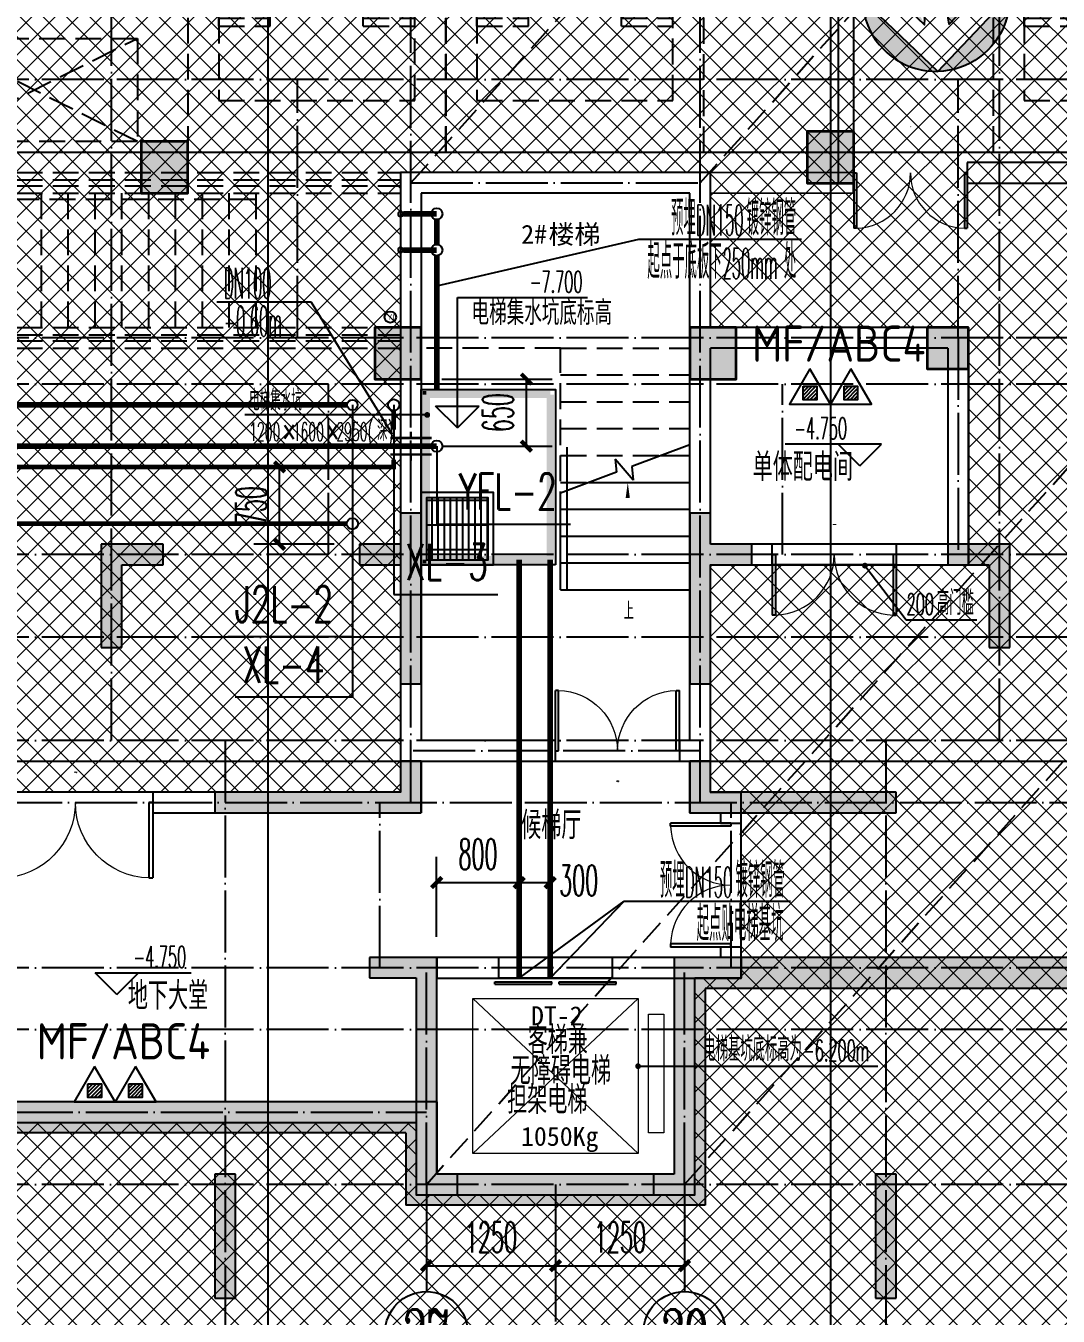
# Model space of a CAD drawing. Extents: x 27938 to 1507990, y 110129 to 923079.
# Drawn here: x 693162 to 703161, y 575054 to 587550 of the extents above; entities that cross this region are included whole.
import ezdxf
from ezdxf.enums import TextEntityAlignment as Align
from ezdxf.xclip import XClip

# ---------------------------------------------------------------- set-up
doc = ezdxf.new("R2010")
doc.units = 0
doc.header["$LTSCALE"] = 1000
doc.header["$MEASUREMENT"] = 0
doc.header["$XCLIPFRAME"] = 0
for name, pattern in [('#P_--_20B1_001_t3$0$DASH', [0.35, 0.25, -0.1]), ('__DASH', [0.35, 0.25, -0.1]), ('DASH', [0.35, 0.25, -0.1]), ('DOTE', [2.42, 2, -0.2, 0.02, -0.2])]:
    doc.linetypes.add(name, pattern=pattern)
for name, color, linetype in [('----建筑底图', 8, 'Continuous'), ('0-R疏散口', 20, 'Continuous'), ('AXIS', 3, 'Continuous'), ('AXIS_TEXT', 7, 'Continuous'), ('COLUMN', 9, 'Continuous'), ('DIM_ELEV', 3, 'Continuous'), ('DIM_LEAD', 3, 'Continuous'), ('DIM_SYMB', 3, 'Continuous'), ('DIM_不分区消火栓', 1, 'Continuous'), ('DIM_压力废', 3, 'Continuous'), ('DIM_废水', 31, 'Continuous'), ('DIM_给水', 3, 'Continuous'), ('DOOR_FIRE_TEXT', 7, 'Continuous'), ('DOTE', 1, 'Continuous'), ('EQUIP_污水', 7, 'Continuous'), ('EQUIP_消防', 7, 'Continuous'), ('EQUIP_灭火器', 7, 'Continuous'), ('HS-A-停车位（标准）', 9, 'Continuous'), ('HS-A-墙-砖', 2, 'Continuous'), ('HS-A-墙-砼', 41, 'Continuous'), ('HS-A-留孔-顶板面', 3, 'DASH'), ('PIPE-不分区消火栓', 1, 'TG_X'), ('PIPE-压力废', 31, 'YF'), ('PIPE-废水', 31, 'TG_F'), ('PIPE-给水中', 72, 'J2'), ('PUB_HATCH', 8, 'Continuous'), ('PUB_TEXT', 4, 'Continuous'), ('STAIR', 2, 'Continuous'), ('TEXT_灭火器', 7, 'Continuous'), ('TWT_DIM', 3, 'Continuous'), ('TWT_LEAD', 3, 'Continuous'), ('VALVE_污水', 7, 'Continuous'), ('VPIPE-不分区消火栓', 1, 'Continuous'), ('VPIPE-压力废', 31, 'YF'), ('VPIPE-废水', 31, 'Continuous'), ('VPIPE-给水中', 72, 'J2'), ('VPIPE-雨水', 4, 'Y'), ('WALL', 9, 'Continuous'), ('WINDOW', 4, 'Continuous'), ('WINDOW_TEXT', 7, 'Continuous'), ('人防集水坑', 11, 'Continuous'), ('建-墙-填充', 8, 'Continuous'), ('排水', 155, 'Continuous'), ('疏散口', 20, 'Continuous')]:
    doc.layers.add(name, color=color, linetype=linetype)
for name, color, linetype, lineweight in [('3.5方案汇报，与郭总、侯月琴确定户型_t8$0$STAIR', 2, 'Continuous', 18), ('填充', 251, 'Continuous', 5), ('砼柱', 2, 'Continuous', 35)]:
    doc.layers.add(name, color=color, linetype=linetype, lineweight=lineweight)
doc.styles.add('_TCH_AXIS', font='COMPLEX', dxfattribs={"bigfont": 'GBCBIG'})
doc.styles.add('_TCH_DIM', font='SIMPLEX.shx', dxfattribs={"width": 0.7, "bigfont": 'GBCBIG.shx'})
doc.styles.add('_TCH_DIM_T3', font='SIMPLEX.shx', dxfattribs={"width": 0.494118, "bigfont": 'GBCBIG.shx'})
doc.styles.add('_TCH_WINDOW', font='SIMPLEX.shx', dxfattribs={"width": 0.7, "height": 3.5, "bigfont": 'GBCBIG.shx'})
doc.styles.add('_TWT_SERIAL', font='SIMPLEX', dxfattribs={"width": 0.8, "height": 3.5, "bigfont": 'HZTXT'})
doc.styles.add('COMPLEX', font='COMPLEX')
doc.styles.get("Standard").update_dxf_attribs({"font": 'gbenor.shx', "bigfont": 'gbcbig.shx'})
doc.styles.add('TG_LINETYPE', font='SIMPLEX', dxfattribs={"width": 0.8, "height": 3, "bigfont": 'HZTXT'})
doc.styles.add('黑体', font='simhei.ttf')
doc.linetypes.add('J2', pattern='A,3,-0.2,["J2",Standard,S=0.25,R=0,X=-0.1,Y=-0.115],-0.35', length=3.55)
doc.linetypes.add('TG_F', pattern='A,2,-0.3,["F",TG_LINETYPE,S=0.1,R=0,X=-0.23,Y=-0.15],0', length=2.3)
doc.linetypes.add('TG_X', pattern='A,2,-0.229,["X",TG_LINETYPE,S=0.1,R=0,X=-0.229,Y=-0.15],0', length=2.229)
doc.linetypes.add('Y', pattern='A,3,-0.2,["Y",Standard,S=0.25,R=0,X=-0.1,Y=-0.115],-0.2', length=3.4)
doc.linetypes.add('YF', pattern='A,3,-0.2,["YF",Standard,S=0.25,R=0,X=-0.1,Y=-0.115],-0.35', length=3.55)
doc.dimstyles.new('_TCH_ARCH&&100', dxfattribs={"dimtxt": 297.5, "dimasz": 100, "dimexe": 250, "dimexo": 300, "dimgap": 126.25, "dimtad": 1, "dimdec": 0, "dimzin": 0, "dimdsep": 46, "dimtxsty": '_TCH_DIM_T3', "dimblk": 'ARCHTICK', "dimcen": 0.09, "dimclrt": 4, "dimazin": 2, "dimtfac": 1, "dimtdec": 0, "dimtix": 1, "dimtmove": 2, "dimatfit": 3, "dimfxl": 100, "dimtolj": 1, "dimtzin": 0, "dimarcsym": 0})
doc.dimstyles.new('_TWT_ARCH&&100', dxfattribs={"dimtxt": 297.5, "dimasz": 100, "dimexe": 250, "dimexo": 300, "dimgap": 126.25, "dimtad": 1, "dimdec": 0, "dimzin": 0, "dimdsep": 46, "dimtxsty": '_TCH_DIM_T3', "dimblk": 'ARCHTICK', "dimcen": 0.09, "dimclrt": 7, "dimazin": 2, "dimtfac": 1, "dimtdec": 0, "dimtix": 1, "dimtmove": 2, "dimatfit": 3, "dimfxl": 1, "dimtolj": 1, "dimtzin": 0, "dimarcsym": 0})

# ---------------------------------------------------------------- blocks, each defined once
blk = doc.blocks.new('A$C25A378E3')
at = {"layer": 'HS-A-停车位（标准）', "color": 0, "linetype": 'DASH'}
for p, q in [((300, 4280), (800, 4280)), ((300, 4280), (300, 4120)), ((800, 4280), (800, 4120)), ((1700, 4280), (2200, 4280)), ((1700, 4280), (1700, 4120)), ((2200, 4280), (2200, 4120)), ((300, 4200), (800, 4200)), ((1700, 4200), (2200, 4200)), ((300, 4120), (800, 4120)), ((1700, 4120), (2200, 4120)), ((300, 1700), (-200, 2550)), ((2200, 1700), (2700, 2550))]:
    blk.add_line(p, q, dxfattribs=at)
for points in [[(0, 5500), (2500, 5500), (2500, 0), (0, 0)], [(300, 5000), (2200, 5000), (2200, 0), (300, 0)]]:
    blk.add_lwpolyline(points, close=True, dxfattribs=at)
blk = doc.blocks.new('A$C1DD019F9')
at = {"layer": '疏散口'}
h = blk.add_hatch(color=0, dxfattribs=at)
edge = h.paths.add_edge_path()
edge.add_line((1658, 3316), (367, 2025))
edge.add_arc((563, 1830), 276, 135, 315)
edge.add_line((758, 1634), (1381, 2258))
edge.add_arc((-487, 1990), 1888, -24.1232, 8.1574, ccw=False)
edge.add_arc((-487, 1990), 1888, 303.5962, 335.8768, ccw=False)
edge.add_arc((1658, 1658), 1658, 90, 228.4173, ccw=False)
h = blk.add_hatch(color=0, dxfattribs=at)
edge = h.paths.add_edge_path()
edge.add_line((1658, 3316), (2948, 2025))
edge.add_arc((2753, 1830), 276, -135, 45, ccw=False)
edge.add_line((2558, 1634), (1934, 2258))
edge.add_arc((3803, 1990), 1888, 171.8426, 204.1232)
edge.add_arc((3803, 1990), 1888, 204.1232, 236.4038)
edge.add_arc((1658, 1658), 1658, 311.5827, 450)
at = {"layer": '疏散口', "color": 0}
for points in [[(1658, 3316), (367, 2025, 1), (758, 1634), (1381, 2258, -0.14179), (1236, 1218, -0.14179), (557, 417, -0.689965), (1658, 3316)], [(1658, 3316), (2948, 2025, -1), (2558, 1634), (1934, 2258, 0.14179), (2080, 1218, 0.14179), (2758, 417, 0.689965), (1658, 3316)]]:
    blk.add_lwpolyline(points, format="xyb", close=True, dxfattribs=at)
blk = doc.blocks.new('GFDGFSDFGD')
at = {"layer": 'PUB_HATCH'}
for points in [[(456617, 374624), (456617, 373474), (456817, 373474), (456817, 375124), (456617, 375124), (456617, 374824), (456217, 374824), (456217, 374624)], [(459617, 374624), (460017, 374624), (460017, 374824), (459617, 374824), (459617, 375124), (459417, 375124), (459417, 373474), (459617, 373474)], [(454317, 374824), (453717, 374824), (453717, 373824), (453917, 373824), (453917, 374624), (454317, 374624)], [(461917, 374824), (461917, 374624), (462317, 374624), (462317, 373824), (462517, 373824), (462517, 374824)], [(454816, 372423), (454817, 372224), (456817, 372224), (456817, 372724), (456617, 372724), (456617, 372424), (455017, 372424)], [(461417, 372423), (461217, 372424), (459617, 372424), (459617, 372724), (459417, 372724), (459417, 372224), (461417, 372224)], [(456967, 370824), (456317, 370824), (456317, 370624), (456767, 370624), (456767, 368524), (457167, 368524), (457167, 368724), (456967, 368724)], [(459267, 370824), (459267, 368724), (459067, 368724), (459067, 368524), (459467, 368524), (459467, 370624), (459917, 370624), (459917, 370824)], [(454817, 368724), (454817, 367524), (455017, 367524), (455017, 368724)], [(461417, 368724), (461217, 368724), (461217, 367524), (461417, 367524)]]:
    blk.add_hatch(color=0, dxfattribs=at).paths.add_polyline_path(points)
at = {"layer": 'COLUMN', "color": 0}
for p, q in [((456817, 375124), (456617, 375124)), ((456617, 375124), (456617, 374824)), ((456817, 373474), (456817, 375124)), ((459617, 375124), (459417, 375124)), ((459417, 375124), (459417, 373474)), ((459617, 374824), (459617, 375124)), ((454317, 374824), (453717, 374824)), ((453717, 374824), (453717, 373824)), ((454317, 374624), (454317, 374824)), ((456617, 374824), (456217, 374824)), ((456217, 374824), (456217, 374624)), ((460017, 374824), (459617, 374824)), ((460017, 374624), (460017, 374824)), ((461917, 374824), (461917, 374624)), ((462517, 374824), (461917, 374824)), ((462517, 373824), (462517, 374824)), ((453917, 373824), (453917, 374624)), ((453917, 374624), (454317, 374624)), ((456217, 374624), (456617, 374624)), ((456617, 374624), (456617, 373474)), ((459617, 374624), (460017, 374624)), ((459617, 373474), (459617, 374624)), ((461917, 374624), (462317, 374624)), ((462317, 374624), (462317, 373824)), ((453717, 373824), (453917, 373824)), ((462317, 373824), (462517, 373824)), ((456617, 373474), (456817, 373474)), ((459417, 373474), (459617, 373474)), ((456817, 372724), (456617, 372724)), ((456617, 372724), (456617, 372424)), ((456817, 372224), (456817, 372724)), ((459617, 372724), (459417, 372724)), ((459417, 372724), (459417, 372224)), ((459617, 372424), (459617, 372724)), ((455017, 372424), (454816, 372423)), ((454816, 372423), (454817, 372224)), ((456617, 372424), (455017, 372424)), ((461217, 372424), (459617, 372424)), ((461417, 372423), (461217, 372424)), ((461417, 372224), (461417, 372423)), ((454817, 372224), (456817, 372224)), ((459417, 372224), (461417, 372224)), ((456967, 370824), (456317, 370824)), ((456317, 370824), (456317, 370624)), ((456967, 368724), (456967, 370824)), ((459267, 370824), (459267, 368724)), ((459917, 370824), (459267, 370824)), ((459917, 370624), (459917, 370824)), ((456317, 370624), (456767, 370624)), ((456767, 370624), (456767, 368524)), ((459467, 368524), (459467, 370624)), ((459467, 370624), (459917, 370624)), ((454817, 368724), (454817, 367524)), ((455017, 368724), (454817, 368724)), ((455017, 367524), (455017, 368724)), ((457167, 368724), (456967, 368724)), ((457167, 368524), (457167, 368724)), ((459267, 368724), (459067, 368724)), ((459067, 368724), (459067, 368524)), ((461417, 368724), (461217, 368724)), ((461217, 368724), (461217, 367524)), ((461417, 367524), (461417, 368724)), ((456767, 368524), (457167, 368524)), ((459067, 368524), (459467, 368524)), ((454817, 367524), (455017, 367524)), ((461217, 367524), (461417, 367524))]:
    blk.add_line(p, q, dxfattribs=at)
blk = doc.blocks.new('FSFSFASFSFESFSEF')
at = {"layer": '人防集水坑', "linetype": '#P_--_20B1_001_t3$0$DASH'}
for points in [[(287067, 762316), (287067, 762351), (287102, 762351)], [(287067, 762316), (287102, 762316), (287102, 762351)], [(287067, 760716), (287102, 760716), (287102, 760681)], [(287067, 760716), (287067, 760681), (287102, 760681)]]:
    blk.add_hatch(color=0, dxfattribs=at).paths.add_polyline_path(points)
at = {"layer": '人防集水坑', "ltscale": 0.8}
h = blk.add_hatch(dxfattribs=at)
h.set_pattern_fill('GRATE', color=0, scale=75, style=0)
h.set_pattern_definition([(270, (-806039.36, 23438904.08), (59.53125, -2e-14), []), (360, (-806039.36, 23438904.08), (9e-14, 238.125), [])])
h.paths.add_polyline_path([(286467, 761316), (287067, 761316), (287067, 760716), (286467, 760716)])
at = {"layer": '人防集水坑', "color": 0, "linetype": '#P_--_20B1_001_t3$0$DASH', "ltscale": 0.5, "const_width": 70}
for points in [[(285867, 762316), (287067, 762316)], [(285867, 760716), (285867, 762316)], [(287067, 760716), (287067, 762316)], [(285867, 760716), (286167, 760716)], [(286167, 760716), (287067, 760716)]]:
    blk.add_lwpolyline(points, dxfattribs=at)
at = {"layer": '人防集水坑', "color": 0}
for points in [[(287117, 760666), (286417, 760666), (286417, 761366), (287117, 761366)], [(287067, 760716), (286467, 760716), (286467, 761316), (287067, 761316)]]:
    blk.add_lwpolyline(points, close=True, dxfattribs=at)
at = {"layer": '排水', "color": 0}
blk.add_lwpolyline([(285817, 760666), (287117, 760666), (287117, 762366), (285817, 762366)], close=True, dxfattribs=at)
blk = doc.blocks.new('DFBFBFBGF')
at = {"layer": 'STAIR', "color": 0, "linetype": '#P_--_20B1_001_t3$0$DASH'}
for p, q in [((293136, 754230), (287317, 754230)), ((293136, 754030), (293136, 754230)), ((293136, 754160), (287317, 754160)), ((293136, 754100), (287317, 754100)), ((293136, 754030), (287317, 754030)), ((293136, 754030), (288716, 754030)), ((288716, 752730), (288716, 754030)), ((288716, 753970), (293136, 753970)), ((288976, 752730), (288976, 754030)), ((289236, 752730), (289236, 754030)), ((289496, 752730), (289496, 754030)), ((289756, 752730), (289756, 754030)), ((290016, 752730), (290016, 754030)), ((290276, 752730), (290276, 754030)), ((290536, 752730), (290536, 754030)), ((290796, 752730), (290796, 754030)), ((291056, 752730), (291056, 754030)), ((291316, 752730), (291316, 754030)), ((291576, 752730), (291576, 754030)), ((291836, 752730), (291836, 754030)), ((292096, 752730), (292096, 754030)), ((292356, 752730), (292356, 754030)), ((292616, 752730), (292616, 754030)), ((292876, 752730), (292876, 754030)), ((293136, 752730), (293136, 754030)), ((293136, 752730), (287317, 752730)), ((293136, 752730), (288716, 752730)), ((293136, 752530), (293136, 752730)), ((293136, 752660), (287317, 752660)), ((293136, 752600), (287317, 752600)), ((293136, 752530), (287317, 752530))]:
    blk.add_line(p, q, dxfattribs=at)
blk.add_lwpolyline([(293136, 754230), (294636, 754230), (294636, 752530), (293136, 752530)], close=True, dxfattribs=at)
blk = doc.blocks.new('$DorLib2D$00000002')
at = {"color": 0}
for p, q in [((-0.5, 0), (-0.5, 0.4875)), ((-0.475, 0.4875), (-0.5, 0.4875)), ((-0.475, 0), (-0.475, 0.4875)), ((0.475, 0), (0.475, 0.4875)), ((0.475, 0.4875), (0.5, 0.4875)), ((0.5, 0), (0.5, 0.4875)), ((-0.5, 0), (-0.475, 0)), ((0.5, 0), (0.475, 0))]:
    blk.add_line(p, q, dxfattribs=at)
at = {"color": 0, "lineweight": 13}
for centre, start, end in [((-0.4875, 0), 0, 88.53072), ((0.4875, 0), 91.46928, 180)]:
    blk.add_arc(centre, 0.4875, start, end, dxfattribs=at)
blk = doc.blocks.new('$DORLIB2D$00000127')
at = {"color": 0}
for points in [[(-0.533, 0.795), (-0.533, 0.69)], [(-0.033, 0.795), (-0.533, 0.795)], [(-0.033, 0.69), (-0.533, 0.69)], [(-0.033, 0.795), (-0.033, 0.69)], [(0.533, 0.795), (0.033, 0.795)], [(0.033, 0.795), (0.033, 0.69)], [(0.533, 0.69), (0.033, 0.69)], [(0.533, 0.795), (0.533, 0.69)], [(0.5, 0.5), (-0.5, 0.5)]]:
    blk.add_lwpolyline(points, dxfattribs=at)
blk = doc.blocks.new('A$C74D73064')
at = {"layer": 'PUB_HATCH'}
for points in [[(27505, 67819.3), (27055, 67819.3), (27055, 67319.3), (27505, 67319.3)], [(21055, 67722.3), (20605, 67722.3), (20605, 67222.3), (21055, 67222.3)], [(23316.8, 65922.3), (22866.8, 65922.3), (22866.8, 65422.3), (23316.8, 65422.3)], [(26366.8, 65922.3), (25916.8, 65922.3), (25916.8, 65422.3), (26366.8, 65422.3)], [(28616.8, 65922.3), (28216.8, 65922.3), (28216.8, 65522.3), (28616.8, 65522.3)]]:
    blk.add_hatch(color=0, dxfattribs=at).paths.add_polyline_path(points)
at = {"layer": '填充'}
h = blk.add_hatch(dxfattribs=at)
h.set_pattern_fill('ANSI37', color=0, scale=100, style=0)
h.set_pattern_definition([(45, (-58932.6, 57522.26), (-112.2532, 112.2532), []), (135, (-58932.6, 57522.26), (-112.2532, -112.2532), [])])
h.paths.add_polyline_path([(-1883.2, 67422.3), (-1883.3, 65922.3), (-4383.2, 65922.3), (-4383.2, 63622.3), (-1883.2, 63622.3), (-1883.2, 61422.5), (-6483.1, 61422.5), (-6483.1, 58222.5), (-1733.2, 58222.5), (-1733.2, 57522.3), (966.8, 57522.3), (966.8, 59622.3), (1116.8, 59622.2), (1116.8, 61422.4), (1116.8, 61422.5), (1116.8, 67422.3)], flags=16)
h.paths.add_polyline_path([(28617.1, 63622.3), (28617.1, 65922.3), (26117.1, 65922.3), (26117.1, 67422.3), (23117.1, 67422.3), (23116.8, 61422.5), (18516.8, 61422.5), (18516.8, 58222.5), (23266.8, 58222.5), (23266.8, 57522.3), (25966.8, 57522.3), (25966.8, 59622.3), (26416.8, 59622.3), (26416.8, 61422.5), (26116.8, 61422.5), (26117.1, 63622.3)], flags=16)
h.paths.add_polyline_path([(-14883.2, 70322.3), (39116.7, 70322.3), (39116.7, 50822.3), (-14883.2, 50822.3)])
at = {"layer": '建-墙-填充'}
for points in [[(30816.9, 59522.3), (30516.9, 59822.3), (25766.8, 59822.3), (26066.8, 59522.3)], [(26066.8, 59522.3), (25766.8, 59822.3), (25766.8, 57722.3), (26066.8, 57422.3)], [(23167.1, 58122.5), (23467.1, 58422.5), (18716.8, 58422.5), (18416.8, 58122.5)], [(23467.1, 58422.5), (23167.1, 58122.5), (23167.1, 57422.3), (23467.1, 57722.3)], [(26066.8, 57422.3), (25766.8, 57722.3), (23467.1, 57722.3), (23167.1, 57422.3)]]:
    blk.add_hatch(color=0, dxfattribs=at).paths.add_polyline_path(points)
at = {"color": 0}
blk.add_lwpolyline([(28617.1, 63622.3), (28617.1, 65922.3), (26117.1, 65922.3), (26117.1, 67422.3), (23117.1, 67422.3), (23116.8, 61422.5), (18516.8, 61422.5), (18516.8, 58222.5), (23266.8, 58222.5), (23266.8, 57522.3), (25966.8, 57522.3), (25966.8, 59622.3), (26416.8, 59622.3), (26416.8, 61422.5), (26116.8, 61422.5), (26117.1, 63622.3)], close=True, dxfattribs=at)
at = {"layer": '3.5方案汇报，与郭总、侯月琴确定户型_t8$0$STAIR', "color": 0}
for p, q in [((25416.8, 59422.4), (23816.8, 57922.4)), ((23816.8, 59422.4), (25416.8, 57922.4))]:
    blk.add_line(p, q, dxfattribs=at)
for points in [[(23816.8, 57922.4), (23816.8, 59422.4), (25416.8, 59422.4), (25416.8, 57922.4)], [(25516.8, 58122.4), (25516.8, 59272.4), (25666.8, 59272.4), (25666.8, 58122.4)]]:
    blk.add_lwpolyline(points, close=True, dxfattribs=at)
at = {"layer": 'DIM_ELEV', "color": 0}
for p, q in [((23666.4, 64951.4), (23666.4, 66211.6)), ((23666.4, 66211.6), (24926.8, 66211.6)), ((23666.4, 64951.4), (23456.4, 65161.4)), ((23456.4, 65161.4), (23876.4, 65161.4)), ((23666.4, 64951.4), (23876.4, 65161.4)), ((27773.4, 64792.9), (26842.6, 64792.9)), ((27563.4, 64582.9), (27353.4, 64792.9)), ((27563.4, 64582.9), (27773.4, 64792.9)), ((20367.3, 59462.1), (20157.3, 59672.1)), ((20157.3, 59672.1), (21088.2, 59672.1)), ((20367.3, 59462.1), (20577.3, 59672.1))]:
    blk.add_line(p, q, dxfattribs=at)
at = {"layer": 'DIM_LEAD', "color": 0}
for p, q in [((22687.1, 65075.2), (21607.6, 65075.2)), ((23374.7, 65075.2), (22687.1, 65075.2)), ((27614.3, 63615.7), (28012.3, 63089.7)), ((28012.3, 63089.7), (28698.4, 63089.7)), ((25416.9, 58768.4), (25619, 58767.9)), ((25619, 58767.9), (27739, 58767.9))]:
    blk.add_line(p, q, dxfattribs=at)
at = {"layer": 'DIM_LEAD', "color": 0, "const_width": 28}
for points in [[(23388.7, 65075.2, 1), (23360.7, 65075.2, 1)], [(27605.9, 63626.9, 1), (27622.8, 63604.5, 1)], [(25402.9, 58768.4, 1), (25430.9, 58768.3, 1)]]:
    blk.add_lwpolyline(points, format="xyb", close=True, dxfattribs=at)
at = {"layer": 'DIM_SYMB', "color": 0}
blk.add_lwpolyline([(25317, 63317.5, 0, 0, 0), (25316.9, 64422.4, 0, 40, 0), (25316.9, 64272.4, 0, 0, 0)], format="xyseb", dxfattribs=at)
at = {"layer": 'DOTE', "color": 0}
for p, q in [((21830, 128076.6), (21830, 3986.3)), ((27280, 128076.6), (27280, 3986.3)), ((-13745, 67619.3), (186069.2, 67619.3)), ((186069.2, 61719.3), (-82096.5, 61719.3))]:
    blk.add_line(p, q, dxfattribs=at)
at = {"layer": 'DOTE', "color": 0, "linetype": 'DOTE', "ltscale": 0.3}
for p, q in [((23216.7, 67322.8), (26016.7, 67322.8)), ((28517.1, 65822.5), (28517.1, 63722.5)), ((26017, 61822.2), (23217, 61822.2)), ((18616.8, 58322.5), (23366.6, 58322.5))]:
    blk.add_line(p, q, dxfattribs=at)
at = {"layer": 'HS-A-墙-砖', "color": 0}
for p, q in [((27355, 69268.7), (27355, 67319.4)), ((27505, 67519.4), (27505, 69268.7)), ((27505, 67319.4), (27505, 67519.4)), ((38616.8, 67519), (28605, 67519.4)), ((28605, 67519.4), (28605, 67319.4)), ((26116.9, 67222.3), (26117.3, 67422.3)), ((27505.2, 67419.4), (26117.3, 67422.3)), ((27504.8, 67219.4), (27505.2, 67419.4)), ((27355, 67319.4), (27505, 67319.4)), ((28605, 67319.4), (38516.8, 67319)), ((27504.8, 67219.4), (26116.9, 67222.3))]:
    blk.add_line(p, q, dxfattribs=at)
at = {"layer": 'HS-A-墙-砼', "color": 0}
for p, q in [((30516.9, 59822.3), (25766.8, 59822.3)), ((25766.8, 59822.3), (25766.8, 57722.3)), ((30816.9, 59522.3), (26066.8, 59522.3)), ((26066.8, 59522.3), (26066.8, 57422.3)), ((23467.1, 58422.5), (18716.8, 58422.5)), ((23467.1, 58422.5), (23467.1, 57722.3)), ((23167.1, 58122.5), (18416.8, 58122.5)), ((23167.1, 58122.5), (23167.1, 57422.3)), ((25766.8, 57722.3), (23467.1, 57722.3)), ((26066.8, 57422.3), (23167.1, 57422.3))]:
    blk.add_line(p, q, dxfattribs=at)
at = {"layer": 'HS-A-留孔-顶板面', "color": 0}
blk.add_lwpolyline([(18567.6, 67722.3), (18567.6, 68722.1), (20567.6, 68722.3), (20567.6, 67722.3), (18567.6, 67722.3), (20567.6, 68722.3), (20567.6, 67722.3), (18567.6, 68722.1)], dxfattribs=at)
at = {"layer": 'PUB_HATCH', "color": 0}
for points in [[(27505, 67819.3), (27055, 67819.3), (27055, 67319.3), (27505, 67319.3)], [(21055, 67722.3), (20605, 67722.3), (20605, 67222.3), (21055, 67222.3)], [(23316.8, 65922.3), (22866.8, 65922.3), (22866.8, 65422.3), (23316.8, 65422.3)], [(26366.8, 65922.3), (25916.8, 65922.3), (25916.8, 65422.3), (26366.8, 65422.3)], [(28616.8, 65922.3), (28216.8, 65922.3), (28216.8, 65522.3), (28616.8, 65522.3)]]:
    blk.add_lwpolyline(points, close=True, dxfattribs=at)
at = {"layer": 'STAIR', "color": 0, "linetype": '#P_--_20B1_001_t3$0$DASH'}
for p, q in [((24666.9, 65722.4), (23316.9, 65722.4)), ((24667, 63382.4), (24666.9, 65722.4)), ((24666.9, 65722.4), (25916.9, 65722.4)), ((25917, 63382.4), (25916.9, 65722.4)), ((24666.9, 65462.4), (25916.9, 65462.4)), ((24666.9, 65202.4), (25916.9, 65202.4)), ((24666.9, 64942.4), (25916.9, 64942.4)), ((24666.9, 64682.4), (25916.9, 64682.4)), ((24666.9, 64422.4), (25916.9, 64422.4)), ((24666.9, 64162.4), (25916.9, 64162.4)), ((24666.9, 63902.4), (25916.9, 63902.4)), ((24667, 63642.4), (25917, 63642.4)), ((24667, 63382.4), (25917, 63382.4))]:
    blk.add_line(p, q, dxfattribs=at)
at = {"layer": 'STAIR', "color": 0}
for p, q in [((25916.9, 64786.4), (25357.4, 64576.9)), ((25917, 63382.4), (25916.9, 64786.4)), ((25370.4, 64442.5), (25195.6, 64647)), ((25195.6, 64647), (25207.8, 64520.9)), ((25639.2, 64682.4), (25916.9, 64682.4)), ((25207.8, 64520.9), (24666.9, 64318.4)), ((25357.4, 64576.9), (25370.4, 64442.5)), ((24944.7, 64422.4), (25916.9, 64422.4)), ((24667, 63382.4), (24666.9, 64318.4)), ((24666.9, 64162.4), (25916.9, 64162.4)), ((24666.9, 63902.4), (25916.9, 63902.4)), ((24667, 63642.4), (25917, 63642.4)), ((24667, 63382.4), (25917, 63382.4))]:
    blk.add_line(p, q, dxfattribs=at)
blk.add_lwpolyline([(24726.9, 64763.9), (24727, 63382.4)], dxfattribs=at)
at = {"layer": 'WALL', "color": 0}
for p, q in [((23117.1, 67422.3), (23117.1, 61822.4)), ((26117.1, 67422.3), (23117.1, 67422.3)), ((26117.1, 65922.3), (26117.1, 67422.3)), ((23317.1, 67222.3), (23317.1, 61922.4)), ((25917.1, 67222.3), (23317.1, 67222.3)), ((25917.1, 65822.3), (25917.1, 67222.3)), ((28617.1, 65922.3), (26117.1, 65922.3)), ((28617.1, 65922.3), (28617.1, 63622.3)), ((25917.1, 63722.3), (25917.1, 65822.3)), ((28417.1, 65722.3), (26117.1, 65722.3)), ((26117.1, 63822.3), (26117.1, 65722.3)), ((28417.1, 65722.3), (28417.1, 63822.3)), ((26717.1, 63822.3), (26117.1, 63822.3)), ((26717.1, 63622.3), (26717.1, 63822.3)), ((28417.1, 63822.3), (27917.1, 63822.3)), ((27917.1, 63822.3), (27917.1, 63622.3)), ((25917.1, 61922.4), (25917.1, 63722.3)), ((26117.1, 63622.3), (26717.1, 63622.3)), ((26117.1, 61822.4), (26117.1, 63622.3)), ((27917.1, 63622.3), (28617.1, 63622.3)), ((24616.9, 61922.4), (23317.1, 61922.4)), ((24616.9, 61722.4), (24616.9, 61922.4)), ((25917.1, 61922.4), (25816.9, 61922.4)), ((25816.9, 61922.4), (25816.9, 61722.4)), ((23117.1, 61822.4), (23117.1, 61422.5)), ((26116.4, 61822.4), (26116.4, 61422.5)), ((23317.1, 61722.4), (24616.9, 61722.4)), ((23317.1, 61722.4), (23317.1, 61222.5)), ((25816.9, 61722.4), (25916.4, 61722.4)), ((25916.4, 61722.4), (25916.4, 61222.5)), ((23117.1, 61422.5), (20716.8, 61422.5)), ((20716.8, 61422.5), (20716.8, 61222.5)), ((26116.4, 61422.5), (26416.8, 61422.5)), ((26416.8, 61122.5), (26416.8, 61422.5)), ((20716.8, 61222.5), (23317.1, 61222.5)), ((25916.4, 61222.5), (26216.8, 61222.5)), ((26216.8, 61222.5), (26216.8, 61122.5)), ((26216.8, 61122.5), (26416.8, 61122.5)), ((26416.8, 59922.5), (26216.8, 59922.5)), ((26216.8, 59922.5), (26216.8, 59822.3)), ((26416.8, 59622.3), (26416.8, 59922.5)), ((24066.9, 59822.3), (23466.8, 59822.3)), ((23466.8, 59822.3), (23466.8, 59622.3)), ((24066.9, 59622.3), (24066.9, 59822.3)), ((26216.8, 59822.3), (25166.9, 59822.3)), ((25166.9, 59822.3), (25166.9, 59622.3)), ((23466.8, 59622.3), (24066.9, 59622.3)), ((25166.9, 59622.3), (26416.8, 59622.3))]:
    blk.add_line(p, q, dxfattribs=at)
at = {"layer": 'WINDOW', "color": 0}
for p, q in [((27917.1, 63822.3), (26717.1, 63822.3)), ((27917.1, 63622.3), (26717.1, 63622.3)), ((25166.9, 59822.3), (24066.9, 59822.3)), ((25166.9, 59622.3), (24066.9, 59622.3))]:
    blk.add_line(p, q, dxfattribs=at)
at = {"layer": '填充', "color": 0}
blk.add_lwpolyline([(28617.1, 63622.3), (28617.1, 65922.3), (26117.1, 65922.3), (26117.1, 67422.3), (23117.1, 67422.3), (23116.8, 61422.5), (18516.8, 61422.5), (18516.8, 58222.5), (23266.8, 58222.5), (23266.8, 57522.3), (25966.8, 57522.3), (25966.8, 59622.3), (26416.8, 59622.3), (26416.8, 61422.5), (26116.8, 61422.5), (26117.1, 63622.3)], close=True, dxfattribs=at)
at = {"layer": '砼柱', "color": 0, "lineweight": 35}
for points in [[(27505, 67819.3), (27055, 67819.3), (27055, 67319.3), (27505, 67319.3)], [(21055, 67722.3), (20605, 67722.3), (20605, 67222.3), (21055, 67222.3)], [(23316.8, 65922.3), (22866.8, 65922.3), (22866.8, 65422.3), (23316.8, 65422.3)], [(26366.8, 65922.3), (25916.8, 65922.3), (25916.8, 65422.3), (26366.8, 65422.3)], [(28616.8, 65922.3), (28216.8, 65922.3), (28216.8, 65522.3), (28616.8, 65522.3)]]:
    blk.add_lwpolyline(points, close=True, dxfattribs=at)
at = {"color": 169, "xscale": -1}
for name, p in [('DFBFBFBGF', (310433.5, -686807.5)), ('FSFSFASFSFESFSEF', (310433.5, -697043.1))]:
    blk.add_blockref(name, p, dxfattribs=at)
at = {"color": 169}
blk.add_blockref('GFDGFSDFGD', (-433499.8, -311001.5), dxfattribs=at)
at = {"layer": '0-R疏散口', "color": 169, "xscale": -0.4305656706515025, "yscale": 0.4305656706515025, "zscale": 0.4305656706515025, "rotation": 181.4259203059818}
blk.add_blockref('A$C1DD019F9', (27571.9, 69811.9), dxfattribs=at)
at = {"layer": 'HS-A-停车位（标准）', "color": 169, "linetype": 'DASH', "xscale": -0.9999999999999996, "rotation": 179.9993559612105}
for p in [(21055.1, 73119.3), (23555, 73119.3), (28855.1, 73119.3)]:
    blk.add_blockref('A$C25A378E3', p, dxfattribs=at)
at = {"layer": 'WINDOW', "color": 169, "xscale": 1100, "zscale": 1100}
for name, p, yscale, rotation in [('$DorLib2D$00000002', (28055, 67419.4), 1100, 179.9979928889237), ('$DORLIB2D$00000127', (24616.9, 59722.3), 200, 180)]:
    blk.add_blockref(name, p, dxfattribs=dict(at, yscale=yscale, rotation=rotation))
at = {"layer": 'WINDOW', "color": 169}
ref = blk.add_blockref('$DorLib2D$00000002', (27317.1, 63722.3), dxfattribs=dict(at, xscale=1200, yscale=1200, zscale=1200, rotation=180.0000000020785))
ref.add_attrib('A', 'JFM1221', (27308.8, 64011.8), dxfattribs={"layer": 'DOOR_FIRE_TEXT', "ltscale": 0.5, "height": 5.95, "rotation": 0, "style": '_TCH_WINDOW', "width": 0.494118})
ref = blk.add_blockref('$DorLib2D$00000002', (25216.9, 61822.4), dxfattribs=dict(at, xscale=-1200, yscale=1200, zscale=-1200, rotation=359.9999550087982))
ref.add_attrib('A', 'YFM1221', (25208.3, 61526.9), dxfattribs={"layer": 'DOOR_FIRE_TEXT', "ltscale": 0.5, "height": 5.95, "rotation": 359.99996, "style": '_TCH_WINDOW', "width": 0.494118})
ref = blk.add_blockref('$DorLib2D$00000002', (19966.8, 61322.5), dxfattribs=dict(at, xscale=-1500, yscale=1500, zscale=-1500, rotation=180.0000000010183))
ref.add_attrib('A', 'JFM1521', (19958.5, 61611.6), dxfattribs={"layer": 'DOOR_FIRE_TEXT', "ltscale": 0.5, "height": 5.95, "rotation": 0, "style": '_TCH_WINDOW', "width": 0.494118})
ref = blk.add_blockref('$DorLib2D$00000002', (26316.8, 60522.5), dxfattribs=dict(at, xscale=1200, yscale=1200, zscale=1200, rotation=90.00000000207778))
ref.add_attrib('A', 'JFM1221', (26612.3, 60514.2), dxfattribs={"layer": 'DOOR_FIRE_TEXT', "ltscale": 0.5, "height": 5.95, "rotation": 90, "style": '_TCH_WINDOW', "width": 0.494118})
at = {"layer": 'DIM_ELEV', "color": 0, "style": '_TCH_DIM', "width": 0.494118}
for s, p in [('-7.700', (24366.8, 66260.6)), ('-4.750', (26929.4, 64841.9)), ('-4.750', (20528.2, 59721.1))]:
    blk.add_text(s, height=208.25, dxfattribs=at).set_placement(p)
at = {"layer": 'DIM_LEAD', "color": 0, "style": '_TCH_DIM'}
for s, height, width, p in [('电梯集水坑', 202.55, 0.7, (21649.6, 65117.2)), ('1200', 178.5, 0.494118, (21649.6, 64823.2)), ('1600', 178.5, 0.494118, (22072, 64823.2)), ('2950(', 178.5, 0.494118, (22494.4, 64823.2)), ('深', 202.6, 0.7, (22889.2, 64823.2)), (')', 178.5, 0.494118, (22992.4, 64823.2)), ('×', 202.6, 0.7, (21968.8, 64823.2)), ('×', 202.6, 0.7, (22391.2, 64823.2)), ('高门槛', 236.31, 0.7, (28311.8, 63138.7)), ('200', 208.25, 0.494118, (28017.8, 63138.7)), ('电梯基坑底标高为', 236.31, 0.7, (26050.5, 58816.9)), ('-6.200m', 208.25, 0.494118, (27013.8, 58816.9))]:
    blk.add_text(s, height=height, dxfattribs=dict(at, width=width)).set_placement(p)
at = {"layer": 'DIM_SYMB', "color": 0, "style": '_TCH_DIM', "width": 0.7}
blk.add_text('上', height=168.8, dxfattribs=at).set_placement((25280.5, 63092.5))
at = {"layer": 'PUB_TEXT', "color": 0, "style": '黑体'}
for s, p in [('2#', (24285, 66732.5)), ('楼梯', (24549.7, 66732.5)), ('DT-2', (24379.6, 59164.7)), ('1050Kg', (24282.6, 57997))]:
    blk.add_text(s, height=184.01, dxfattribs=at).set_placement(p)
at = {"layer": 'PUB_TEXT', "color": 0}
for s, height, p in [('电梯集水坑底标高', 236.31, (23803.8, 65946.3)), ('单体配电间', 270.07, (26526.2, 64436.4)), ('候梯厅', 270.07, (24284.5, 60966.8)), ('地下大堂', 270.07, (20475.1, 59315.7)), ('客梯兼', 270.07, (24347.6, 58884.5)), ('无障碍电梯', 270.07, (24183.1, 58588.7)), ('担架电梯', 270.07, (24148.6, 58307.2))]:
    blk.add_text(s, height=height, dxfattribs=at).set_placement(p)
at = {"layer": 'WINDOW_TEXT', "color": 0}
for s, height, p in [('FM', 7, (28041.8, 67860.8)), ('甲', 6.75, (28051.1, 67860.8)), ('1221', 7, (28056, 67860.8))]:
    blk.add_text(s, height=height, rotation=359.99799, dxfattribs=at).set_placement(p)
blk = doc.blocks.new('HFHFTHFD')
at = {"layer": 'DOTE', "color": 0, "linetype": 'DOTE', "ltscale": 0.3}
for p, q in [((453817, 604549), (453817, 612949)), ((456717, 603949), (456717, 612949)), ((459517, 603949), (459517, 612949)), ((462417, 604549), (462417, 612949)), ((472617, 610949), (418617, 610949)), ((455617, 608449), (455617, 610949)), ((462017, 608449), (462017, 610949)), ((472617, 608449), (418617, 608449)), ((472617, 607999), (418617, 607999)), ((455917, 606349), (455917, 607999)), ((460317, 606349), (460317, 607999)), ((472617, 606349), (418617, 606349)), ((472617, 605549), (418617, 605549)), ((472617, 604549), (418617, 604549)), ((454917, 604549), (454917, 593449)), ((461316, 604549), (461317, 593449)), ((418617, 603949), (472617, 603949)), ((456417, 602349), (456417, 603949)), ((459817, 602349), (459817, 603949)), ((472617, 602349), (418617, 602349)), ((456867, 600249), (456867, 602349)), ((459367, 600249), (459367, 602349)), ((472617, 601749), (418617, 601749)), ((472617, 600249), (418617, 600249)), ((458117, 600249), (458117, 593449))]:
    blk.add_line(p, q, dxfattribs=at)
blk = doc.blocks.new('_ArchTick')
at = {"color": 0, "linetype": 'ByBlock', "const_width": 0.4}
blk.add_lwpolyline([(-0.5, -0.5), (0.5, 0.5)], dxfattribs=at)
blk = doc.blocks.new('*D199')
at = {"layer": 'Defpoints', "color": 0}
for p in [(695619, 583279), (696449, 583279), (696449, 582529)]:
    blk.add_point(p, dxfattribs=at)
at = {"layer": 'TWT_DIM', "color": 0, "lineweight": -2}
for p, q in [((696149, 583279), (695369, 583279)), ((695619, 582529), (695619, 583279)), ((696149, 582529), (695369, 582529))]:
    blk.add_line(p, q, dxfattribs=at)
at = {"layer": 'TWT_DIM', "color": 0, "lineweight": -2, "xscale": 100, "yscale": 100, "zscale": 100}
for p, rotation in [((695619, 583279), 90), ((695619, 582529), 270)]:
    blk.add_blockref('_ArchTick', p, dxfattribs=dict(at, rotation=rotation))
at = {"layer": 'TWT_DIM', "color": 7, "insert": (695344, 582904), "char_height": 297.5, "attachment_point": 5, "rotation": 90, "style": '_TCH_DIM_T3'}
blk.add_mtext('\\A1;750', dxfattribs=at)
blk = doc.blocks.new('*D200')
at = {"layer": 'Defpoints', "color": 0}
for p in [(697941, 579253), (697141, 578429), (697941, 578429)]:
    blk.add_point(p, dxfattribs=at)
at = {"layer": 'TWT_DIM', "color": 0, "lineweight": -2}
for p, q in [((697141, 578729), (697141, 579503)), ((697941, 578729), (697941, 579503)), ((697141, 579253), (697941, 579253))]:
    blk.add_line(p, q, dxfattribs=at)
at = {"layer": 'TWT_DIM', "color": 0, "lineweight": -2, "xscale": 100, "yscale": 100, "zscale": 100, "rotation": 180}
blk.add_blockref('_ArchTick', (697141, 579253), dxfattribs=at)
at = {"layer": 'TWT_DIM', "color": 0, "lineweight": -2, "xscale": 100, "yscale": 100, "zscale": 100}
blk.add_blockref('_ArchTick', (697941, 579253), dxfattribs=at)
at = {"layer": 'TWT_DIM', "color": 7, "insert": (697541, 579528), "char_height": 297.5, "attachment_point": 5, "style": '_TCH_DIM_T3'}
blk.add_mtext('\\A1;800', dxfattribs=at)
blk = doc.blocks.new('*D201')
at = {"layer": 'Defpoints', "color": 0}
for p in [(698241, 579253), (697941, 578429), (698241, 578429)]:
    blk.add_point(p, dxfattribs=at)
at = {"layer": 'TWT_DIM', "color": 0, "lineweight": -2}
for p, q in [((697941, 578729), (697941, 579503)), ((698241, 578729), (698241, 579503)), ((697941, 579253), (698241, 579253))]:
    blk.add_line(p, q, dxfattribs=at)
at = {"layer": 'TWT_DIM', "color": 0, "lineweight": -2, "xscale": 100, "yscale": 100, "zscale": 100, "rotation": 180}
blk.add_blockref('_ArchTick', (697941, 579253), dxfattribs=at)
at = {"layer": 'TWT_DIM', "color": 0, "lineweight": -2, "xscale": 100, "yscale": 100, "zscale": 100}
blk.add_blockref('_ArchTick', (698241, 579253), dxfattribs=at)
at = {"layer": 'TWT_DIM', "color": 7, "insert": (698517, 579273), "char_height": 297.5, "attachment_point": 5, "style": '_TCH_DIM_T3'}
blk.add_mtext('\\A1;300', dxfattribs=at)
blk = doc.blocks.new('*D319')
at = {"layer": 'AXIS', "color": 0, "lineweight": -2}
for p, q in [((697042, 576029), (697042, 575293)), ((698292, 576029), (698292, 575293)), ((697042, 575543), (698292, 575543))]:
    blk.add_line(p, q, dxfattribs=at)
at = {"layer": 'Defpoints', "color": 0}
for p in [(697042, 576329), (698292, 576329), (698292, 575543)]:
    blk.add_point(p, dxfattribs=at)
at = {"layer": 'AXIS', "color": 0, "lineweight": -2, "xscale": 100, "yscale": 100, "zscale": 100, "rotation": 180}
blk.add_blockref('_ArchTick', (697042, 575543), dxfattribs=at)
at = {"layer": 'AXIS', "color": 0, "lineweight": -2, "xscale": 100, "yscale": 100, "zscale": 100}
blk.add_blockref('_ArchTick', (698292, 575543), dxfattribs=at)
at = {"layer": 'AXIS', "color": 4, "insert": (697667, 575818), "char_height": 297.5, "attachment_point": 5, "style": '_TCH_DIM_T3'}
blk.add_mtext('\\A1;1250', dxfattribs=at)
blk = doc.blocks.new('*D320')
at = {"layer": 'AXIS', "color": 0, "lineweight": -2}
for p, q in [((698292, 576029), (698292, 575293)), ((699542, 576029), (699542, 575293)), ((698292, 575543), (699542, 575543))]:
    blk.add_line(p, q, dxfattribs=at)
at = {"layer": 'Defpoints', "color": 0}
for p in [(698292, 576329), (699542, 576329), (699542, 575543)]:
    blk.add_point(p, dxfattribs=at)
at = {"layer": 'AXIS', "color": 0, "lineweight": -2, "xscale": 100, "yscale": 100, "zscale": 100, "rotation": 180}
blk.add_blockref('_ArchTick', (698292, 575543), dxfattribs=at)
at = {"layer": 'AXIS', "color": 0, "lineweight": -2, "xscale": 100, "yscale": 100, "zscale": 100}
blk.add_blockref('_ArchTick', (699542, 575543), dxfattribs=at)
at = {"layer": 'AXIS', "color": 4, "insert": (698917, 575818), "char_height": 297.5, "attachment_point": 5, "style": '_TCH_DIM_T3'}
blk.add_mtext('\\A1;1250', dxfattribs=at)
blk = doc.blocks.new('_AXISO')
at = {"color": 0}
blk.add_circle((0, 0), 0.5, dxfattribs=at)
at = {"layer": 'AXIS_TEXT', "color": 0, "style": 'COMPLEX', "width": 1.041667}
blk.add_attdef('A', text='', height=0.56, dxfattribs=at).set_placement((-0.25, -0.28), (0.25, -0.28), align=Align.FIT)
blk = doc.blocks.new('$ATTACHMENT$00000214')
h = blk.add_hatch()
h.set_pattern_fill('ANSI31', color=256, scale=200, style=0)
h.set_pattern_definition([(45, (-38543.802, -6842.639), (-17.67767, 17.67767), [])])
h.paths.add_polyline_path([(-65, 2), (65, 2), (65, -128), (-65, -128)])
for points in [[(0, 172), (-198, -172), (198, -172)], [(-65, 2), (65, 2), (65, -128), (-65, -128)]]:
    blk.add_lwpolyline(points, close=True)
blk = doc.blocks.new('$TwtSys$00000545')
for p, q in [((0, 344), (-198, 0)), ((198, 0), (0, 344)), ((-198, 0), (198, 0))]:
    blk.add_line(p, q)
at = {"layer": 'EQUIP_消防'}
blk.add_blockref('$ATTACHMENT$00000214', (0, 172), dxfattribs=at)
blk = doc.blocks.new('$TwtSys$00000147')
blk.add_circle((0, 0, 0), 25)
blk = doc.blocks.new('$VALVE$00000553')
at = {"const_width": 30}
for points in [[(0, 100), (0, 175)], [(0, 100), (-250, 100), (-250, 100)], [(0, 100), (250, 100), (250, 100)], [(-250, -100), (-250, -100), (0, -100)], [(250, -100), (250, -100), (0, -100)], [(0, -175), (0, -100)]]:
    blk.add_lwpolyline(points, dxfattribs=at)
blk = doc.blocks.new('*D1546')
at = {"layer": 'Defpoints', "color": 0}
for p in [(696892, 584129), (698010, 584129), (696892, 583479)]:
    blk.add_point(p, dxfattribs=at)
at = {"layer": 'TWT_DIM', "color": 0, "lineweight": -2}
for p, q in [((697192, 584129), (698260, 584129)), ((698010, 583479), (698010, 584129)), ((697192, 583479), (698260, 583479))]:
    blk.add_line(p, q, dxfattribs=at)
at = {"layer": 'TWT_DIM', "color": 0, "lineweight": -2, "xscale": 100, "yscale": 100, "zscale": 100}
for p, rotation in [((698010, 584129), 90), ((698010, 583479), 270)]:
    blk.add_blockref('_ArchTick', p, dxfattribs=dict(at, rotation=rotation))
at = {"layer": 'TWT_DIM', "color": 7, "insert": (697735, 583804), "char_height": 297.5, "attachment_point": 5, "rotation": 90, "style": '_TCH_DIM_T3'}
blk.add_mtext('\\A1;650', dxfattribs=at)

msp = doc.modelspace()

# ---------------------------------------------------------------- hatches: boundary and pattern name
at = {"layer": 'PIPE-不分区消火栓'}
for points in [[(696725, 583278.5), (696725, 583256), (696747.5, 583256)], [(696725, 583278.5), (696747.5, 583278.5), (696747.5, 583256)]]:
    msp.add_hatch(color=256, dxfattribs=at).paths.add_polyline_path(points)

# ---------------------------------------------------------------- linework, layer by layer
at = {"color": 8, "linetype": '__DASH'}
for p, q in [((696892, 586028.9), (714214.6, 605383)), ((699692, 586028.9), (717014.6, 605383)), ((697041.8, 576328.9), (714364.4, 595683)), ((699542, 576328.9), (716864.6, 595683))]:
    msp.add_line(p, q, dxfattribs=at)
at = {"layer": 'AXIS', "color": 8}
for p, q in [((697041.8, 576328.9), (697041.8, 575292.7)), ((699541.8, 576328.9), (699541.8, 575292.7))]:
    msp.add_line(p, q, dxfattribs=at)
at = {"layer": 'DIM_不分区消火栓'}
for p, q in [((696725.1, 583878.5), (696725.1, 582042.9)), ((696325.1, 582728.5), (696325.1, 581048)), ((696725.1, 582042.9), (697732, 582042.9)), ((696325.1, 581048), (695190.4, 581048))]:
    msp.add_line(p, q, dxfattribs=at)
at = {"layer": 'DIM_压力废'}
for p, q in [((697141.8, 583478.9, 0), (697141.8, 582725, 0)), ((697141.8, 582725, 0), (698438.4, 582725, 0))]:
    msp.add_line(p, q, dxfattribs=at)
at = {"layer": 'DIM_废水'}
for p, q in [((697141.8, 585030.7), (699098.8, 585485)), ((699098.8, 585485), (700675.1, 585485)), ((697941.5, 578328.9), (698957.2, 579072.3)), ((698241.5, 578328.9), (698957.2, 579072.3)), ((698957.2, 579072.3), (700566.6, 579072.3))]:
    msp.add_line(p, q, dxfattribs=at)
at = {"layer": 'DIM_给水'}
for p, q in [((696325.1, 583878.5), (696325.1, 581634.3)), ((696325.1, 581634.3), (695117.5, 581634.3))]:
    msp.add_line(p, q, dxfattribs=at)
at = {"layer": 'PIPE-不分区消火栓', "const_width": 45}
for points in [[(696725.1, 583823.5), (696725.1, 583640.9)], [(696725, 583349.8), (696725, 583278.5)], [(690575.1, 583278.5), (696725, 583278.5)]]:
    msp.add_lwpolyline(points, dxfattribs=at)
at = {"layer": 'PIPE-不分区消火栓', "ltscale": 0.5, "const_width": 45}
msp.add_lwpolyline([(696270.1, 582728.5), (690275.1, 582728.5)], dxfattribs=at)
at = {"layer": 'PIPE-压力废', "const_width": 55}
for points in [[(690791.9, 583478.9), (696555.3, 583478.9)], [(696546.9, 583478.9), (697141.9, 583478.9)]]:
    msp.add_lwpolyline(points, dxfattribs=at)
at = {"layer": 'PIPE-废水', "const_width": 55}
for points in [[(697141.8, 585728.9), (696816.8, 585728.9)], [(697141.8, 585433.9), (697141.8, 585673.9)], [(697141.8, 585378.9), (696816.8, 585378.9)], [(697141.8, 584028.9), (697141.8, 585323.9)], [(697941.5, 578328.9), (697941.5, 582378.9)], [(698241.5, 578328.9), (698241.5, 582378.9)]]:
    msp.add_lwpolyline(points, dxfattribs=at)
at = {"layer": 'PIPE-给水中', "ltscale": 0.5, "const_width": 55}
msp.add_lwpolyline([(691425.1, 583878.5), (696275.1, 583878.5)], dxfattribs=at)
at = {"layer": 'TWT_LEAD'}
for p, q in [((695930, 584873.6), (695012.5, 584873.6)), ((696713.9, 583592.1), (695930, 584871.8))]:
    msp.add_line(p, q, dxfattribs=at)
at = {"layer": 'VPIPE-不分区消火栓'}
for centre in [(696725.1, 583878.5), (696325.1, 582728.5)]:
    msp.add_circle(centre, 55, dxfattribs=at)
at = {"layer": 'VPIPE-压力废'}
msp.add_circle((697141.8, 583478.9), 55, dxfattribs=at)
at = {"layer": 'VPIPE-废水'}
for centre in [(697141.8, 585728.9), (697141.8, 585378.9)]:
    msp.add_circle(centre, 55, dxfattribs=at)
at = {"layer": 'VPIPE-给水中'}
msp.add_circle((696325.1, 583878.5), 50, dxfattribs=at)
at = {"layer": 'VPIPE-雨水', "color": 8}
msp.add_circle((696692.3, 584729.5), 55, dxfattribs=at)

# ---------------------------------------------------------------- block references
at = {"layer": '----建筑底图', "color": 169}
ref = msp.add_blockref('A$C74D73064', (673675, 518706.7), dxfattribs=at)
XClip(ref).set_block_clipping_path([(-14883.2465648082, 50822.2568892687), (39116.7403027331, 70322.2568880918)])
at = {"layer": '----建筑底图', "color": 8}
msp.add_blockref('GFDGFSDFGD', (240175.2, 207705.2), dxfattribs=at)
at = {"color": 169}
msp.add_blockref('HFHFTHFD', (240175.2, -23919.9), dxfattribs=at)
at = {"layer": 'AXIS', "color": 8}
ref = msp.add_blockref('_AXISO', (697041.8, 574892.7), dxfattribs=dict(at, xscale=800, yscale=800, zscale=800))
ref.add_attrib('A', '27', dxfattribs={"layer": 'AXIS_TEXT', "color": 8, "ltscale": 0.5, "height": 452.55, "style": '_TCH_AXIS', "width": 0.617647}).set_placement((696815.5, 574666.4), (697268.1, 574666.4), align=Align.FIT)
ref = msp.add_blockref('_AXISO', (699541.8, 574892.7), dxfattribs=dict(at, xscale=800, yscale=800, zscale=800))
ref.add_attrib('A', '29', dxfattribs={"layer": 'AXIS_TEXT', "color": 8, "ltscale": 0.5, "height": 452.55, "style": '_TCH_AXIS', "width": 0.617647}).set_placement((699315.5, 574666.4), (699768.1, 574666.4), align=Align.FIT)
at = {"layer": 'EQUIP_污水', "yscale": -1, "rotation": 179.9999999942721}
for p in [(696791.7, 585728.9), (696791.7, 585378.9)]:
    msp.add_blockref('$TwtSys$00000147', p, dxfattribs=at)
at = {"layer": 'EQUIP_灭火器'}
for p in [(700756.7, 583885), (701153.5, 583885), (693828.4, 577129.2), (694225.2, 577129.2)]:
    msp.add_blockref('$TwtSys$00000545', p, dxfattribs=at)
at = {"layer": 'VALVE_污水', "xscale": -0.8, "yscale": 0.8, "zscale": 0.8, "rotation": 359.9999999928997}
msp.add_blockref('$VALVE$00000553', (696891.6, 583478.9), dxfattribs=at)

# ---------------------------------------------------------------- texts
at = {"layer": 'DIM_不分区消火栓', "color": 7, "style": '_TWT_SERIAL', "width": 0.64}
for s, p in [('XL-3', (696840.7, 582182.9)), ('XL-4', (695260.4, 581188))]:
    msp.add_text(s, height=350, dxfattribs=at).set_placement(p)
at = {"layer": 'DIM_压力废', "color": 7, "style": '_TWT_SERIAL', "width": 0.64}
msp.add_text('YFL-2', height=350, dxfattribs=at).set_placement((697355, 582865, 0))
at = {"layer": 'DIM_废水', "color": 7, "style": '_TCH_DIM_T3'}
for s, height, width, p in [('预埋', 337.59, 0.494118, (699411.2, 585520)), ('镀锌钢管', 337.59, 0.494118, (700143.3, 585520)), ('DN150', 297.5, 0.348789, (699654.1, 585520)), ('起点于底板下', 337.59, 0.494118, (699182.4, 585100)), ('处', 337.6, 0.494118, (700503.9, 585100)), ('250mm', 297.5, 0.348789, (699910.9, 585100)), ('预埋', 337.59, 0.494118, (699302.8, 579107.3)), ('镀锌钢管', 337.59, 0.494118, (700034.8, 579107.3)), ('DN150', 297.5, 0.348789, (699545.6, 579107.3)), ('起点贴电梯基坑', 337.59, 0.494118, (699659.5, 578687.3))]:
    msp.add_text(s, height=height, dxfattribs=dict(at, width=width)).set_placement(p)
at = {"layer": 'DIM_给水', "color": 7, "style": '_TWT_SERIAL', "width": 0.64}
msp.add_text('J2L-2', height=350, dxfattribs=at).set_placement((695187.5, 581774.3))
at = {"layer": 'PUB_TEXT', "color": 8}
msp.add_text('YL', height=56, rotation=359.72761, dxfattribs=at).set_placement((696661.8, 584701.7))
at = {"layer": 'TEXT_灭火器'}
for p in [(700196.7, 584297.3), (693268.5, 577541.5)]:
    msp.add_text('MF/ABC4', height=350, dxfattribs=at).set_placement(p)
at = {"layer": 'TWT_LEAD', "color": 7, "style": '_TCH_DIM_T3', "width": 0.348789}
for s, p in [('DN100', (695082.5, 584908.6)), ('-0.60m', (695082.5, 584541.1))]:
    msp.add_text(s, height=297.5, dxfattribs=at).set_placement(p)

# ---------------------------------------------------------------- dimensions: what is measured, and where the dimension line sits
at = {"layer": 'AXIS', "color": 8}
for p1, p2, picture, middle in [((697041.8, 576328.9), (698291.8, 576328.9), '*D319', (697666.8, 575817.7)), ((698291.8, 576328.9), (699541.8, 576328.9), '*D320', (698916.8, 575817.7))]:
    dim = msp.add_aligned_dim(p1=p1, p2=p2, distance=-786.3, dimstyle='_TCH_ARCH&&100', dxfattribs=at)
    dim.commit()
    dim.dimension.update_dxf_attribs({"geometry": picture, "text_midpoint": middle})
at = {"layer": 'TWT_DIM'}
for p1, p2, distance, picture, middle in [((696891.6, 583478.9), (696891.6, 584128.9), -1118.3, '*D1546', (697734.9, 583803.9)), ((696449.2, 582528.9), (696449.2, 583278.5), 830.2, '*D199', (695344, 582903.7)), ((697141.5, 578428.9), (697941.5, 578428.9), 824.3, '*D200', (697541.5, 579528.2))]:
    dim = msp.add_aligned_dim(p1=p1, p2=p2, distance=distance, dimstyle='_TWT_ARCH&&100', dxfattribs=at)
    dim.commit()
    dim.dimension.update_dxf_attribs({"geometry": picture, "text_midpoint": middle})
dim = msp.add_linear_dim(base=(698241.5, 579253.2), p1=(697941.5, 578428.9), p2=(698241.5, 578428.9), angle=360, dimstyle='_TWT_ARCH&&100', dxfattribs=at)
dim.commit()
dim.dimension.update_dxf_attribs({"geometry": '*D201', "text_midpoint": (698516.7, 579273.4), "dimtype": 129})

doc.saveas('drawing.dxf')
